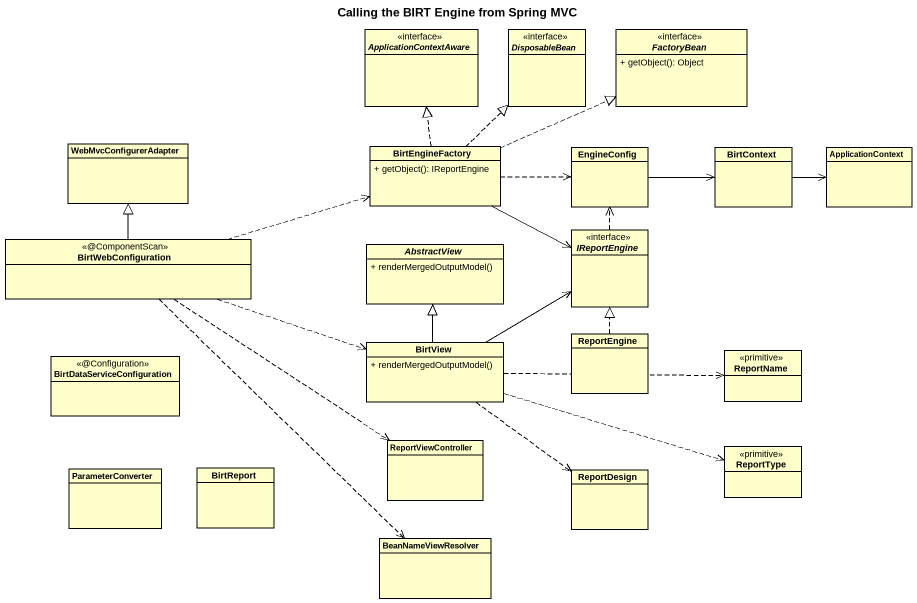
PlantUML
@startuml
title Calling the BIRT Engine from Spring MVC
hide circle
hide empty members
skinparam classAttributeIconSize 0
interface ApplicationContextAware
interface DisposableBean
interface FactoryBean {
  + getObject(): Object
}
class WebMvcConfigurerAdapter
class BirtEngineFactory {
  + getObject(): IReportEngine
}
class EngineConfig
class BirtContext
class ApplicationContext
class BirtWebConfiguration <<@ComponentScan>>
abstract class AbstractView {
  + renderMergedOutputModel()
}
interface IReportEngine
class BirtView {
  + renderMergedOutputModel()
}
class ReportEngine
class BirtDataServiceConfiguration <<@Configuration>>
class ReportName <<primitive>>
class ReportViewController
class ReportType <<primitive>>
class ParameterConverter
class BirtReport
class ReportDesign
class BeanNameViewResolver
BirtEngineFactory .up.|> ApplicationContextAware
BirtEngineFactory .up.|> DisposableBean
BirtEngineFactory .right.|> FactoryBean
BirtEngineFactory .right.> EngineConfig
BirtEngineFactory -right-> IReportEngine
EngineConfig -right-> BirtContext
BirtContext -right-> ApplicationContext
BirtWebConfiguration -up-|> WebMvcConfigurerAdapter
BirtWebConfiguration .right.> BirtEngineFactory
BirtWebConfiguration .right.> BirtView
BirtWebConfiguration ..> ReportViewController
BirtWebConfiguration ..> BeanNameViewResolver
IReportEngine .up.> EngineConfig
BirtView -up-|> AbstractView
BirtView -right-> IReportEngine
BirtView .right.> ReportName
BirtView .right.> ReportType
BirtView ..> ReportDesign
ReportEngine .up.|> IReportEngine
@enduml
